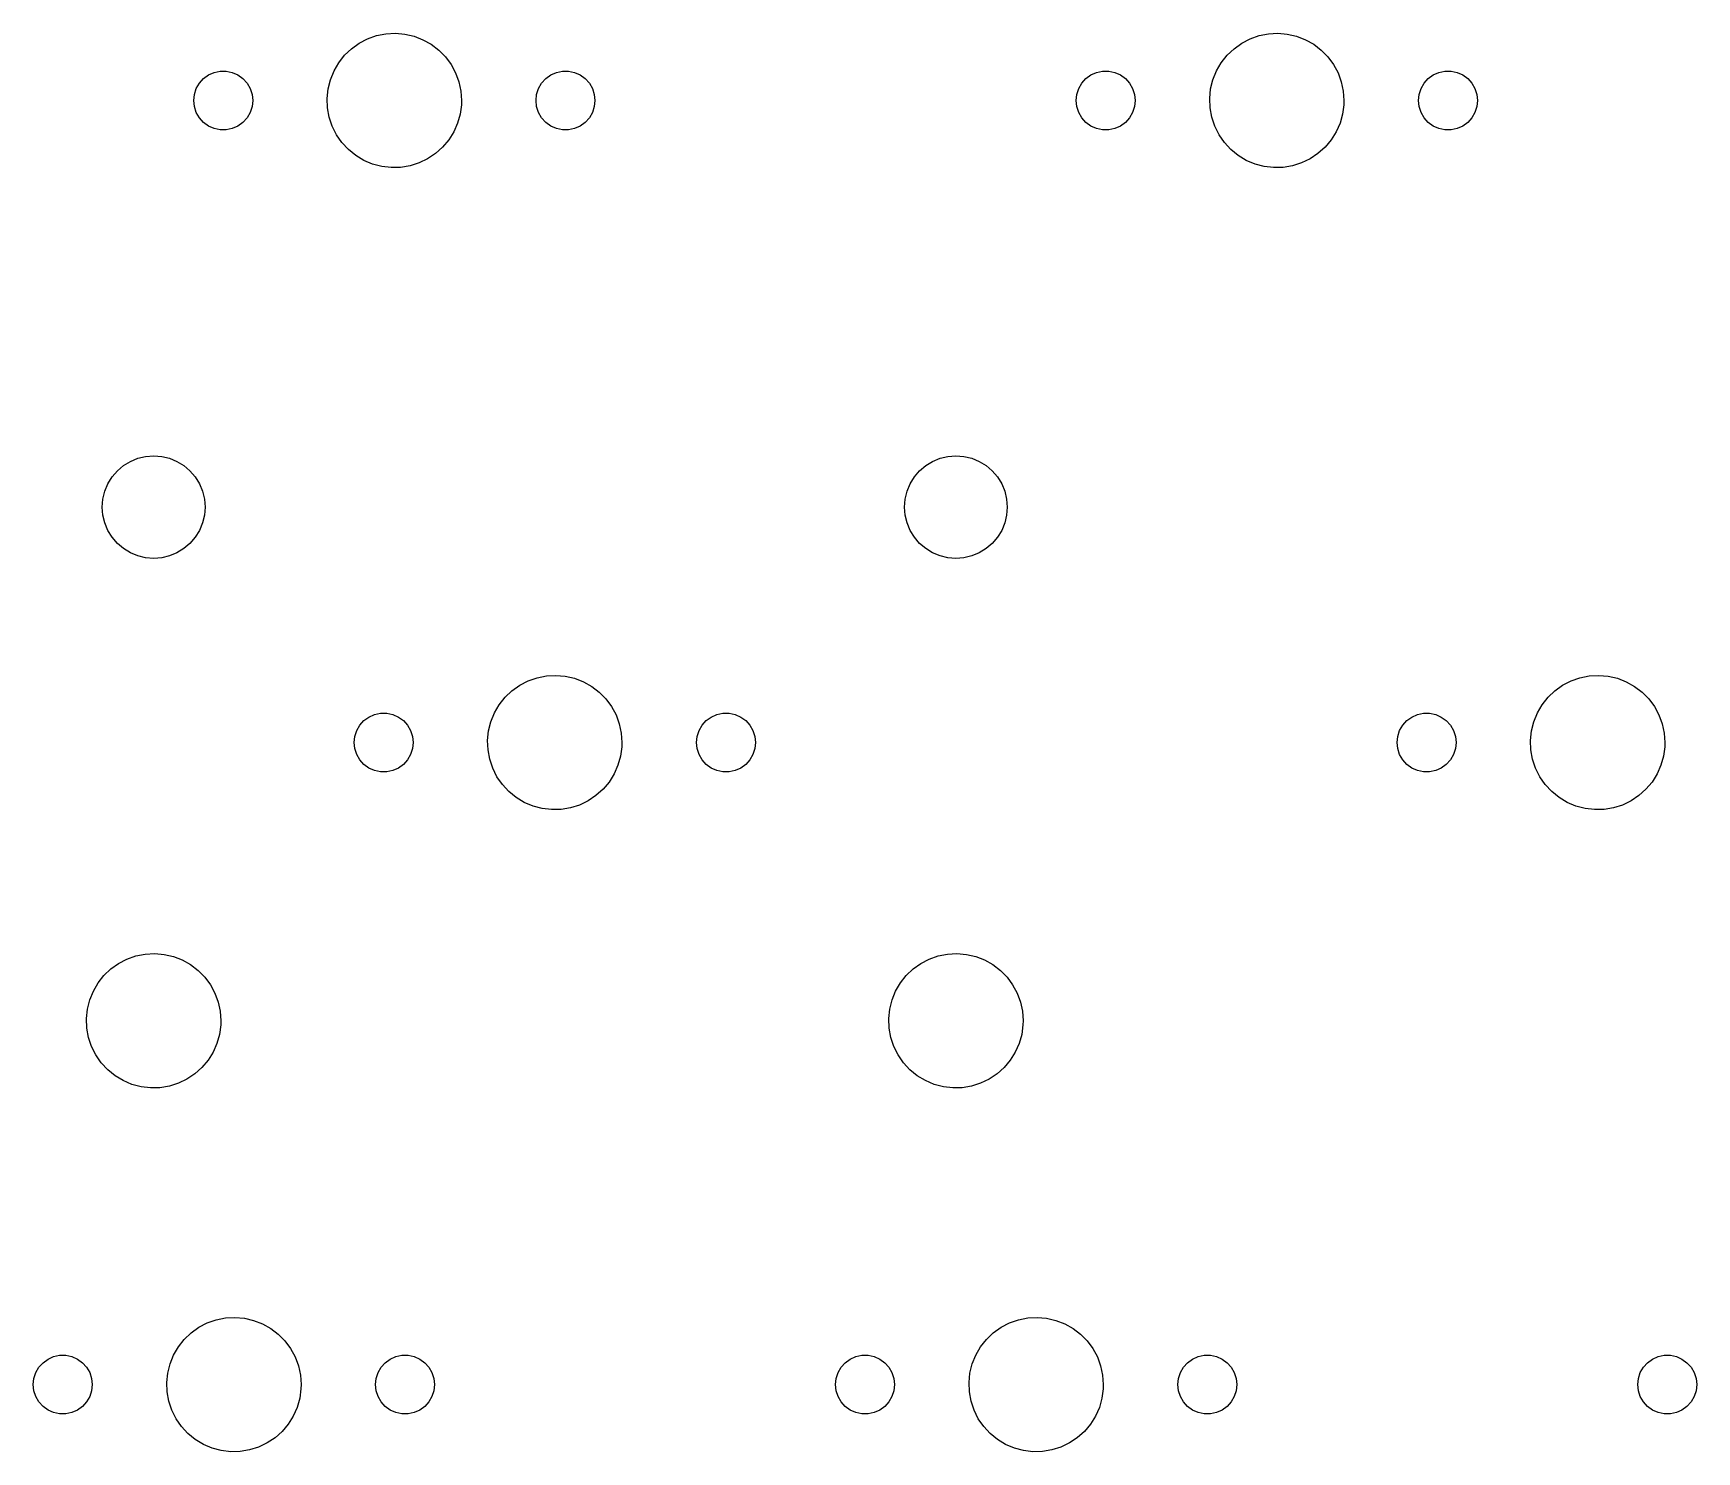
# Model space of a CAD drawing. Extents: x 30 to 427, y -148 to -23.
# Drawn here: x 32.15 to 81.52, y -140.1 to -98.02 of the extents above; entities that cross this region are included whole.
import ezdxf

# ---------------------------------------------------------------- set-up
doc = ezdxf.new("R2010")
doc.units = 0
doc.layers.add('BLACK', color=7, linetype='CONTINUOUS')

msp = doc.modelspace()

# ---------------------------------------------------------------- linework, layer by layer
at = {"layer": 'BLACK', "linetype": 'CONTINUOUS'}
for p, q in [((41.8207, -98.3124), (42.0706, -98.1826)), ((42.0706, -98.1826), (42.3364, -98.0893)), ((42.3364, -98.0893), (42.6126, -98.0343)), ((42.6126, -98.0343), (42.8938, -98.0188)), ((42.8938, -98.0188), (43.1744, -98.0431)), ((43.1744, -98.0431), (43.4488, -98.1067)), ((43.4488, -98.1067), (43.7115, -98.2084)), ((43.7115, -98.2084), (43.9572, -98.346)), ((68.0144, -98.3124), (68.2644, -98.1826)), ((68.2644, -98.1826), (68.5301, -98.0893)), ((68.5301, -98.0893), (68.8063, -98.0343)), ((68.8063, -98.0343), (69.0876, -98.0188)), ((69.0876, -98.0188), (69.3682, -98.0431)), ((69.3682, -98.0431), (69.6425, -98.1067)), ((69.6425, -98.1067), (69.9052, -98.2084)), ((69.9052, -98.2084), (70.1509, -98.346)), ((41.2134, -98.8918), (41.3877, -98.6706)), ((41.3877, -98.6706), (41.5915, -98.4762)), ((41.5915, -98.4762), (41.8207, -98.3124)), ((43.9572, -98.346), (44.1811, -98.5169)), ((44.1811, -98.5169), (44.3787, -98.7176)), ((44.3787, -98.7176), (44.546, -98.9441)), ((67.4071, -98.8918), (67.5815, -98.6706)), ((67.5815, -98.6706), (67.7853, -98.4762)), ((67.7853, -98.4762), (68.0144, -98.3124)), ((70.1509, -98.346), (70.3748, -98.5169)), ((70.3748, -98.5169), (70.5724, -98.7176)), ((70.5724, -98.7176), (70.7398, -98.9441)), ((37.345, -99.2547), (37.5121, -99.1803)), ((37.5121, -99.1803), (37.691, -99.1423)), ((37.691, -99.1423), (37.874, -99.1423)), ((37.874, -99.1423), (38.0529, -99.1803)), ((38.0529, -99.1803), (38.22, -99.2547)), ((40.9662, -99.3964), (41.0719, -99.1353)), ((41.0719, -99.1353), (41.2134, -98.8918)), ((44.546, -98.9441), (44.6797, -99.192)), ((44.6797, -99.192), (44.7772, -99.4562)), ((47.505, -99.2547), (47.6721, -99.1803)), ((47.6721, -99.1803), (47.851, -99.1423)), ((47.851, -99.1423), (48.034, -99.1423)), ((48.034, -99.1423), (48.2129, -99.1803)), ((48.2129, -99.1803), (48.38, -99.2547)), ((63.5388, -99.2547), (63.7059, -99.1803)), ((63.7059, -99.1803), (63.8848, -99.1423)), ((63.8848, -99.1423), (64.0677, -99.1423)), ((64.0677, -99.1423), (64.2466, -99.1803)), ((64.2466, -99.1803), (64.4137, -99.2547)), ((67.1599, -99.3964), (67.2657, -99.1353)), ((67.2657, -99.1353), (67.4071, -98.8918)), ((70.7398, -98.9441), (70.8735, -99.192)), ((70.8735, -99.192), (70.971, -99.4562)), ((73.6987, -99.2547), (73.8659, -99.1803)), ((73.8659, -99.1803), (74.0448, -99.1423)), ((74.0448, -99.1423), (74.2277, -99.1423)), ((74.2277, -99.1423), (74.4066, -99.1803)), ((74.4066, -99.1803), (74.5737, -99.2547)), ((36.9266, -99.8306), (36.9831, -99.6566)), ((36.9831, -99.6566), (37.0746, -99.4982)), ((37.0746, -99.4982), (37.197, -99.3622)), ((37.197, -99.3622), (37.345, -99.2547)), ((38.22, -99.2547), (38.368, -99.3622)), ((38.368, -99.3622), (38.4904, -99.4982)), ((38.4904, -99.4982), (38.5819, -99.6566)), ((38.5819, -99.6566), (38.6384, -99.8306)), ((40.8696, -99.9499), (40.8983, -99.6697)), ((40.8983, -99.6697), (40.9662, -99.3964)), ((44.7772, -99.4562), (44.8365, -99.7316)), ((44.8365, -99.7316), (44.8564, -100.012)), ((47.0866, -99.8306), (47.1431, -99.6566)), ((47.1431, -99.6566), (47.2346, -99.4982)), ((47.2346, -99.4982), (47.357, -99.3622)), ((47.357, -99.3622), (47.505, -99.2547)), ((48.38, -99.2547), (48.528, -99.3622)), ((48.528, -99.3622), (48.6504, -99.4982)), ((48.6504, -99.4982), (48.7419, -99.6566)), ((48.7419, -99.6566), (48.7984, -99.8306)), ((63.1204, -99.8306), (63.1769, -99.6566)), ((63.1769, -99.6566), (63.2684, -99.4982)), ((63.2684, -99.4982), (63.3908, -99.3622)), ((63.3908, -99.3622), (63.5388, -99.2547)), ((64.4137, -99.2547), (64.5617, -99.3622)), ((64.5617, -99.3622), (64.6841, -99.4982)), ((64.6841, -99.4982), (64.7756, -99.6566)), ((64.7756, -99.6566), (64.8321, -99.8306)), ((67.0633, -99.9499), (67.092, -99.6697)), ((67.092, -99.6697), (67.1599, -99.3964)), ((70.971, -99.4562), (71.0303, -99.7316)), ((71.0303, -99.7316), (71.0502, -100.012)), ((73.2804, -99.8306), (73.3369, -99.6566)), ((73.3369, -99.6566), (73.4284, -99.4982)), ((73.4284, -99.4982), (73.5508, -99.3622)), ((73.5508, -99.3622), (73.6987, -99.2547)), ((74.5737, -99.2547), (74.7217, -99.3622)), ((74.7217, -99.3622), (74.8441, -99.4982)), ((74.8441, -99.4982), (74.9356, -99.6566)), ((74.9356, -99.6566), (74.9921, -99.8306)), ((36.9075, -100.012), (36.9266, -99.8306)), ((36.9266, -100.194), (36.9075, -100.012)), ((36.9831, -100.368), (36.9266, -100.194)), ((38.6384, -100.194), (38.5819, -100.368)), ((38.6384, -99.8306), (38.6575, -100.012)), ((38.6575, -100.012), (38.6384, -100.194)), ((40.8806, -100.231), (40.8696, -99.9499)), ((40.9312, -100.508), (40.8806, -100.231)), ((44.8525, -100.138), (44.815, -100.417)), ((44.8564, -100.012), (44.8525, -100.138)), ((47.0675, -100.012), (47.0866, -99.8306)), ((47.0866, -100.194), (47.0675, -100.012)), ((47.1431, -100.368), (47.0866, -100.194)), ((48.7984, -100.194), (48.7419, -100.368)), ((48.7984, -99.8306), (48.8175, -100.012)), ((48.8175, -100.012), (48.7984, -100.194)), ((63.1013, -100.012), (63.1204, -99.8306)), ((63.1204, -100.194), (63.1013, -100.012)), ((63.1769, -100.368), (63.1204, -100.194)), ((64.8321, -100.194), (64.7756, -100.368)), ((64.8321, -99.8306), (64.8512, -100.012)), ((64.8512, -100.012), (64.8321, -100.194)), ((67.0744, -100.231), (67.0633, -99.9499)), ((67.125, -100.508), (67.0744, -100.231)), ((71.0462, -100.138), (71.0087, -100.417)), ((71.0502, -100.012), (71.0462, -100.138)), ((73.2612, -100.012), (73.2804, -99.8306)), ((73.2804, -100.194), (73.2612, -100.012)), ((73.3369, -100.368), (73.2804, -100.194)), ((74.9921, -100.194), (74.9356, -100.368)), ((74.9921, -99.8306), (75.0112, -100.012)), ((75.0112, -100.012), (74.9921, -100.194)), ((37.0746, -100.527), (36.9831, -100.368)), ((37.197, -100.663), (37.0746, -100.527)), ((37.345, -100.77), (37.197, -100.663)), ((38.368, -100.663), (38.22, -100.77)), ((38.4904, -100.527), (38.368, -100.663)), ((38.5819, -100.368), (38.4904, -100.527)), ((41.0204, -100.776), (40.9312, -100.508)), ((44.7385, -100.688), (44.6246, -100.946)), ((44.815, -100.417), (44.7385, -100.688)), ((47.2346, -100.527), (47.1431, -100.368)), ((47.357, -100.663), (47.2346, -100.527)), ((47.505, -100.77), (47.357, -100.663)), ((48.528, -100.663), (48.38, -100.77)), ((48.6504, -100.527), (48.528, -100.663)), ((48.7419, -100.368), (48.6504, -100.527)), ((63.2684, -100.527), (63.1769, -100.368)), ((63.3908, -100.663), (63.2684, -100.527)), ((63.5388, -100.77), (63.3908, -100.663)), ((64.5617, -100.663), (64.4137, -100.77)), ((64.6841, -100.527), (64.5617, -100.663)), ((64.7756, -100.368), (64.6841, -100.527)), ((67.2141, -100.776), (67.125, -100.508)), ((70.9323, -100.688), (70.8184, -100.946)), ((71.0087, -100.417), (70.9323, -100.688)), ((73.4284, -100.527), (73.3369, -100.368)), ((73.5508, -100.663), (73.4284, -100.527)), ((73.6987, -100.77), (73.5508, -100.663)), ((74.7217, -100.663), (74.5737, -100.77)), ((74.8441, -100.527), (74.7217, -100.663)), ((74.9356, -100.368), (74.8441, -100.527)), ((37.5121, -100.845), (37.345, -100.77)), ((37.691, -100.883), (37.5121, -100.845)), ((37.874, -100.883), (37.691, -100.883)), ((38.0529, -100.845), (37.874, -100.883)), ((38.22, -100.77), (38.0529, -100.845)), ((41.1463, -101.027), (41.0204, -100.776)), ((41.3064, -101.259), (41.1463, -101.027)), ((44.4756, -101.184), (44.2944, -101.4)), ((44.6246, -100.946), (44.4756, -101.184)), ((47.6721, -100.845), (47.505, -100.77)), ((47.851, -100.883), (47.6721, -100.845)), ((48.034, -100.883), (47.851, -100.883)), ((48.2129, -100.845), (48.034, -100.883)), ((48.38, -100.77), (48.2129, -100.845)), ((63.7059, -100.845), (63.5388, -100.77)), ((63.8848, -100.883), (63.7059, -100.845)), ((64.0677, -100.883), (63.8848, -100.883)), ((64.2466, -100.845), (64.0677, -100.883)), ((64.4137, -100.77), (64.2466, -100.845)), ((67.34, -101.027), (67.2141, -100.776)), ((67.5001, -101.259), (67.34, -101.027)), ((70.6693, -101.184), (70.4881, -101.4)), ((70.8184, -100.946), (70.6693, -101.184)), ((73.8659, -100.845), (73.6987, -100.77)), ((74.0448, -100.883), (73.8659, -100.845)), ((74.2277, -100.883), (74.0448, -100.883)), ((74.4066, -100.845), (74.2277, -100.883)), ((74.5737, -100.77), (74.4066, -100.845)), ((41.4976, -101.466), (41.3064, -101.259)), ((41.716, -101.644), (41.4976, -101.466)), ((41.9573, -101.789), (41.716, -101.644)), ((44.0846, -101.588), (43.8504, -101.744)), ((44.2944, -101.4), (44.0846, -101.588)), ((67.6913, -101.466), (67.5001, -101.259)), ((67.9097, -101.644), (67.6913, -101.466)), ((68.151, -101.789), (67.9097, -101.644)), ((70.2783, -101.588), (70.0441, -101.744)), ((70.4881, -101.4), (70.2783, -101.588)), ((42.2166, -101.899), (41.9573, -101.789)), ((42.4889, -101.971), (42.2166, -101.899)), ((42.7686, -102.004), (42.4889, -101.971)), ((43.0501, -101.998), (42.7686, -102.004)), ((43.328, -101.951), (43.0501, -101.998)), ((43.5965, -101.866), (43.328, -101.951)), ((43.8504, -101.744), (43.5965, -101.866)), ((68.4104, -101.899), (68.151, -101.789)), ((68.6826, -101.971), (68.4104, -101.899)), ((68.9623, -102.004), (68.6826, -101.971)), ((69.2439, -101.998), (68.9623, -102.004)), ((69.5217, -101.951), (69.2439, -101.998)), ((69.7903, -101.866), (69.5217, -101.951)), ((70.0441, -101.744), (69.7903, -101.866)), ((35.2478, -110.628), (35.4803, -110.572)), ((35.4803, -110.572), (35.7188, -110.553)), ((35.7188, -110.553), (35.9572, -110.572)), ((35.9572, -110.572), (36.1897, -110.628)), ((59.0603, -110.628), (59.2928, -110.572)), ((59.2928, -110.572), (59.5312, -110.553)), ((59.5312, -110.553), (59.7697, -110.572)), ((59.7697, -110.572), (60.0022, -110.628)), ((34.4858, -111.182), (34.6411, -111)), ((34.6411, -111), (34.823, -110.845)), ((34.823, -110.845), (35.0269, -110.72)), ((35.0269, -110.72), (35.2478, -110.628)), ((36.1897, -110.628), (36.4106, -110.72)), ((36.4106, -110.72), (36.6145, -110.845)), ((36.6145, -110.845), (36.7964, -111)), ((36.7964, -111), (36.9517, -111.182)), ((58.2983, -111.182), (58.4536, -111)), ((58.4536, -111), (58.6355, -110.845)), ((58.6355, -110.845), (58.8394, -110.72)), ((58.8394, -110.72), (59.0603, -110.628)), ((60.0022, -110.628), (60.2231, -110.72)), ((60.2231, -110.72), (60.427, -110.845)), ((60.427, -110.845), (60.6089, -111)), ((60.6089, -111), (60.7642, -111.182)), ((34.2693, -111.607), (34.3609, -111.386)), ((34.3609, -111.386), (34.4858, -111.182)), ((36.9517, -111.182), (37.0766, -111.386)), ((37.0766, -111.386), (37.1682, -111.607)), ((58.0818, -111.607), (58.1734, -111.386)), ((58.1734, -111.386), (58.2983, -111.182)), ((60.7642, -111.182), (60.8891, -111.386)), ((60.8891, -111.386), (60.9807, -111.607)), ((34.1947, -112.078), (34.2135, -111.839)), ((34.2135, -112.316), (34.1947, -112.078)), ((34.2135, -111.839), (34.2693, -111.607)), ((37.1682, -111.607), (37.224, -111.839)), ((37.224, -111.839), (37.2428, -112.078)), ((37.2428, -112.078), (37.224, -112.316)), ((58.0072, -112.078), (58.026, -111.839)), ((58.026, -112.316), (58.0072, -112.078)), ((58.026, -111.839), (58.0818, -111.607)), ((60.9807, -111.607), (61.0365, -111.839)), ((61.0365, -111.839), (61.0552, -112.078)), ((61.0552, -112.078), (61.0365, -112.316)), ((34.2693, -112.548), (34.2135, -112.316)), ((34.3609, -112.769), (34.2693, -112.548)), ((37.1682, -112.548), (37.0766, -112.769)), ((37.224, -112.316), (37.1682, -112.548)), ((58.0818, -112.548), (58.026, -112.316)), ((58.1734, -112.769), (58.0818, -112.548)), ((60.9807, -112.548), (60.8891, -112.769)), ((61.0365, -112.316), (60.9807, -112.548)), ((34.4858, -112.973), (34.3609, -112.769)), ((34.6411, -113.155), (34.4858, -112.973)), ((36.9517, -112.973), (36.7964, -113.155)), ((37.0766, -112.769), (36.9517, -112.973)), ((58.2983, -112.973), (58.1734, -112.769)), ((58.4536, -113.155), (58.2983, -112.973)), ((60.7642, -112.973), (60.6089, -113.155)), ((60.8891, -112.769), (60.7642, -112.973)), ((34.823, -113.31), (34.6411, -113.155)), ((35.0269, -113.435), (34.823, -113.31)), ((35.2478, -113.527), (35.0269, -113.435)), ((35.4803, -113.583), (35.2478, -113.527)), ((36.1897, -113.527), (35.9572, -113.583)), ((36.4106, -113.435), (36.1897, -113.527)), ((36.6145, -113.31), (36.4106, -113.435)), ((36.7964, -113.155), (36.6145, -113.31)), ((58.6355, -113.31), (58.4536, -113.155)), ((58.8394, -113.435), (58.6355, -113.31)), ((59.0603, -113.527), (58.8394, -113.435)), ((59.2928, -113.583), (59.0603, -113.527)), ((60.0022, -113.527), (59.7697, -113.583)), ((60.2231, -113.435), (60.0022, -113.527)), ((60.427, -113.31), (60.2231, -113.435)), ((60.6089, -113.155), (60.427, -113.31)), ((35.7188, -113.602), (35.4803, -113.583)), ((35.9572, -113.583), (35.7188, -113.602)), ((59.5312, -113.602), (59.2928, -113.583)), ((59.7697, -113.583), (59.5312, -113.602)), ((46.354, -117.526), (46.5832, -117.362)), ((46.5832, -117.362), (46.8331, -117.233)), ((46.8331, -117.233), (47.0989, -117.139)), ((47.0989, -117.139), (47.3751, -117.084)), ((47.3751, -117.084), (47.6563, -117.069)), ((47.6563, -117.069), (47.9369, -117.093)), ((47.9369, -117.093), (48.2113, -117.157)), ((48.2113, -117.157), (48.474, -117.258)), ((48.474, -117.258), (48.7197, -117.396)), ((48.7197, -117.396), (48.9436, -117.567)), ((77.3103, -117.526), (77.5394, -117.362)), ((77.5394, -117.362), (77.7894, -117.233)), ((77.7894, -117.233), (78.0551, -117.139)), ((78.0551, -117.139), (78.3313, -117.084)), ((78.3313, -117.084), (78.6126, -117.069)), ((78.6126, -117.069), (78.8932, -117.093)), ((78.8932, -117.093), (79.1675, -117.157)), ((79.1675, -117.157), (79.4302, -117.258)), ((79.4302, -117.258), (79.6759, -117.396)), ((79.6759, -117.396), (79.8998, -117.567)), ((45.8344, -118.185), (45.9759, -117.942)), ((45.9759, -117.942), (46.1502, -117.721)), ((46.1502, -117.721), (46.354, -117.526)), ((48.9436, -117.567), (49.1412, -117.768)), ((49.1412, -117.768), (49.3085, -117.994)), ((49.3085, -117.994), (49.4422, -118.242)), ((76.7907, -118.185), (76.9321, -117.942)), ((76.9321, -117.942), (77.1065, -117.721)), ((77.1065, -117.721), (77.3103, -117.526)), ((79.8998, -117.567), (80.0974, -117.768)), ((80.0974, -117.768), (80.2648, -117.994)), ((80.2648, -117.994), (80.3985, -118.242)), ((41.8371, -118.548), (41.9595, -118.412)), ((41.9595, -118.412), (42.1075, -118.305)), ((42.1075, -118.305), (42.2746, -118.23)), ((42.2746, -118.23), (42.4535, -118.192)), ((42.4535, -118.192), (42.6365, -118.192)), ((42.6365, -118.192), (42.8154, -118.23)), ((42.8154, -118.23), (42.9825, -118.305)), ((42.9825, -118.305), (43.1305, -118.412)), ((43.1305, -118.412), (43.2529, -118.548)), ((45.6608, -118.72), (45.7287, -118.446)), ((45.7287, -118.446), (45.8344, -118.185)), ((49.4422, -118.242), (49.5397, -118.506)), ((51.9971, -118.548), (52.1195, -118.412)), ((52.1195, -118.412), (52.2675, -118.305)), ((52.2675, -118.305), (52.4346, -118.23)), ((52.4346, -118.23), (52.6135, -118.192)), ((52.6135, -118.192), (52.7965, -118.192)), ((52.7965, -118.192), (52.9754, -118.23)), ((52.9754, -118.23), (53.1425, -118.305)), ((53.1425, -118.305), (53.2905, -118.412)), ((53.2905, -118.412), (53.4129, -118.548)), ((72.7934, -118.548), (72.9158, -118.412)), ((72.9158, -118.412), (73.0637, -118.305)), ((73.0637, -118.305), (73.2309, -118.23)), ((73.2309, -118.23), (73.4098, -118.192)), ((73.4098, -118.192), (73.5927, -118.192)), ((73.5927, -118.192), (73.7716, -118.23)), ((73.7716, -118.23), (73.9387, -118.305)), ((73.9387, -118.305), (74.0867, -118.412)), ((74.0867, -118.412), (74.2091, -118.548)), ((76.617, -118.72), (76.6849, -118.446)), ((76.6849, -118.446), (76.7907, -118.185)), ((80.3985, -118.242), (80.496, -118.506)), ((41.67, -119.062), (41.6891, -118.881)), ((41.6891, -118.881), (41.7456, -118.707)), ((41.7456, -118.707), (41.8371, -118.548)), ((43.2529, -118.548), (43.3444, -118.707)), ((43.3444, -118.707), (43.4009, -118.881)), ((43.4009, -118.881), (43.42, -119.062)), ((45.6321, -119), (45.6608, -118.72)), ((49.5397, -118.506), (49.599, -118.782)), ((49.599, -118.782), (49.6189, -119.062)), ((51.83, -119.062), (51.8491, -118.881)), ((51.8491, -118.881), (51.9056, -118.707)), ((51.9056, -118.707), (51.9971, -118.548)), ((53.4129, -118.548), (53.5044, -118.707)), ((53.5044, -118.707), (53.5609, -118.881)), ((53.5609, -118.881), (53.58, -119.062)), ((72.6262, -119.062), (72.6454, -118.881)), ((72.6454, -118.881), (72.7019, -118.707)), ((72.7019, -118.707), (72.7934, -118.548)), ((74.2091, -118.548), (74.3006, -118.707)), ((74.3006, -118.707), (74.3571, -118.881)), ((74.3571, -118.881), (74.3762, -119.062)), ((76.5883, -119), (76.617, -118.72)), ((80.496, -118.506), (80.5553, -118.782)), ((80.5553, -118.782), (80.5751, -119.062)), ((41.6891, -119.244), (41.67, -119.062)), ((41.7456, -119.418), (41.6891, -119.244)), ((41.8371, -119.577), (41.7456, -119.418)), ((43.3444, -119.418), (43.2529, -119.577)), ((43.4009, -119.244), (43.3444, -119.418)), ((43.42, -119.062), (43.4009, -119.244)), ((45.6431, -119.281), (45.6321, -119)), ((45.6937, -119.558), (45.6431, -119.281)), ((49.5775, -119.467), (49.501, -119.738)), ((49.615, -119.188), (49.5775, -119.467)), ((49.6189, -119.062), (49.615, -119.188)), ((51.8491, -119.244), (51.83, -119.062)), ((51.9056, -119.418), (51.8491, -119.244)), ((51.9971, -119.577), (51.9056, -119.418)), ((53.5044, -119.418), (53.4129, -119.577)), ((53.5609, -119.244), (53.5044, -119.418)), ((53.58, -119.062), (53.5609, -119.244)), ((72.6454, -119.244), (72.6262, -119.062)), ((72.7019, -119.418), (72.6454, -119.244)), ((72.7934, -119.577), (72.7019, -119.418)), ((74.3006, -119.418), (74.2091, -119.577)), ((74.3571, -119.244), (74.3006, -119.418)), ((74.3762, -119.062), (74.3571, -119.244)), ((76.5994, -119.281), (76.5883, -119)), ((76.65, -119.558), (76.5994, -119.281)), ((80.5337, -119.467), (80.4573, -119.738)), ((80.5712, -119.188), (80.5337, -119.467)), ((80.5751, -119.062), (80.5712, -119.188)), ((41.9595, -119.713), (41.8371, -119.577)), ((42.1075, -119.82), (41.9595, -119.713)), ((42.2746, -119.895), (42.1075, -119.82)), ((42.4535, -119.933), (42.2746, -119.895)), ((42.6365, -119.933), (42.4535, -119.933)), ((42.8154, -119.895), (42.6365, -119.933)), ((42.9825, -119.82), (42.8154, -119.895)), ((43.1305, -119.713), (42.9825, -119.82)), ((43.2529, -119.577), (43.1305, -119.713)), ((45.7829, -119.826), (45.6937, -119.558)), ((45.9088, -120.077), (45.7829, -119.826)), ((49.501, -119.738), (49.3871, -119.996)), ((52.1195, -119.713), (51.9971, -119.577)), ((52.2675, -119.82), (52.1195, -119.713)), ((52.4346, -119.895), (52.2675, -119.82)), ((52.6135, -119.933), (52.4346, -119.895)), ((52.7965, -119.933), (52.6135, -119.933)), ((52.9754, -119.895), (52.7965, -119.933)), ((53.1425, -119.82), (52.9754, -119.895)), ((53.2905, -119.713), (53.1425, -119.82)), ((53.4129, -119.577), (53.2905, -119.713)), ((72.9158, -119.713), (72.7934, -119.577)), ((73.0637, -119.82), (72.9158, -119.713)), ((73.2309, -119.895), (73.0637, -119.82)), ((73.4098, -119.933), (73.2309, -119.895)), ((73.5927, -119.933), (73.4098, -119.933)), ((73.7716, -119.895), (73.5927, -119.933)), ((73.9387, -119.82), (73.7716, -119.895)), ((74.0867, -119.713), (73.9387, -119.82)), ((74.2091, -119.577), (74.0867, -119.713)), ((76.7391, -119.826), (76.65, -119.558)), ((76.865, -120.077), (76.7391, -119.826)), ((80.4573, -119.738), (80.3434, -119.996)), ((46.0689, -120.309), (45.9088, -120.077)), ((46.2601, -120.516), (46.0689, -120.309)), ((49.0569, -120.45), (48.8471, -120.638)), ((49.2381, -120.234), (49.0569, -120.45)), ((49.3871, -119.996), (49.2381, -120.234)), ((77.0251, -120.309), (76.865, -120.077)), ((77.2163, -120.516), (77.0251, -120.309)), ((80.0131, -120.45), (79.8033, -120.638)), ((80.1943, -120.234), (80.0131, -120.45)), ((80.3434, -119.996), (80.1943, -120.234)), ((46.4785, -120.694), (46.2601, -120.516)), ((46.7198, -120.839), (46.4785, -120.694)), ((46.9791, -120.949), (46.7198, -120.839)), ((47.2514, -121.021), (46.9791, -120.949)), ((48.359, -120.916), (48.0905, -121.001)), ((48.6129, -120.794), (48.359, -120.916)), ((48.8471, -120.638), (48.6129, -120.794)), ((77.4347, -120.694), (77.2163, -120.516)), ((77.676, -120.839), (77.4347, -120.694)), ((77.9354, -120.949), (77.676, -120.839)), ((78.2076, -121.021), (77.9354, -120.949)), ((79.3153, -120.916), (79.0467, -121.001)), ((79.5691, -120.794), (79.3153, -120.916)), ((79.8033, -120.638), (79.5691, -120.794)), ((47.5311, -121.054), (47.2514, -121.021)), ((47.8126, -121.048), (47.5311, -121.054)), ((48.0905, -121.001), (47.8126, -121.048)), ((78.4873, -121.054), (78.2076, -121.021)), ((78.7689, -121.048), (78.4873, -121.054)), ((79.0467, -121.001), (78.7689, -121.048)), ((34.9269, -125.488), (35.1926, -125.394)), ((35.1926, -125.394), (35.4688, -125.339)), ((35.4688, -125.339), (35.7501, -125.324)), ((35.7501, -125.324), (36.0307, -125.348)), ((36.0307, -125.348), (36.305, -125.412)), ((36.305, -125.412), (36.5677, -125.513)), ((58.7394, -125.488), (59.0051, -125.394)), ((59.0051, -125.394), (59.2813, -125.339)), ((59.2813, -125.339), (59.5626, -125.324)), ((59.5626, -125.324), (59.8432, -125.348)), ((59.8432, -125.348), (60.1175, -125.412)), ((60.1175, -125.412), (60.3802, -125.513)), ((34.244, -125.976), (34.4478, -125.781)), ((34.4478, -125.781), (34.6769, -125.617)), ((34.6769, -125.617), (34.9269, -125.488)), ((36.5677, -125.513), (36.8134, -125.651)), ((36.8134, -125.651), (37.0373, -125.822)), ((37.0373, -125.822), (37.2349, -126.023)), ((58.0565, -125.976), (58.2603, -125.781)), ((58.2603, -125.781), (58.4894, -125.617)), ((58.4894, -125.617), (58.7394, -125.488)), ((60.3802, -125.513), (60.6259, -125.651)), ((60.6259, -125.651), (60.8498, -125.822)), ((60.8498, -125.822), (61.0474, -126.023)), ((33.9282, -126.44), (34.0696, -126.197)), ((34.0696, -126.197), (34.244, -125.976)), ((37.2349, -126.023), (37.4023, -126.249)), ((37.4023, -126.249), (37.536, -126.497)), ((57.7407, -126.44), (57.8821, -126.197)), ((57.8821, -126.197), (58.0565, -125.976)), ((61.0474, -126.023), (61.2148, -126.249)), ((61.2148, -126.249), (61.3485, -126.497)), ((33.7545, -126.975), (33.8224, -126.701)), ((33.8224, -126.701), (33.9282, -126.44)), ((37.536, -126.497), (37.6335, -126.761)), ((37.6335, -126.761), (37.6928, -127.037)), ((57.567, -126.975), (57.6349, -126.701)), ((57.6349, -126.701), (57.7407, -126.44)), ((61.3485, -126.497), (61.446, -126.761)), ((61.446, -126.761), (61.5053, -127.037)), ((33.7258, -127.255), (33.7545, -126.975)), ((33.7369, -127.536), (33.7258, -127.255)), ((37.6928, -127.037), (37.7126, -127.317)), ((37.7126, -127.317), (37.7087, -127.443)), ((57.5383, -127.255), (57.567, -126.975)), ((57.5494, -127.536), (57.5383, -127.255)), ((61.5053, -127.037), (61.5251, -127.317)), ((61.5251, -127.317), (61.5212, -127.443)), ((33.7875, -127.813), (33.7369, -127.536)), ((33.8766, -128.081), (33.7875, -127.813)), ((37.6712, -127.722), (37.5948, -127.993)), ((37.7087, -127.443), (37.6712, -127.722)), ((57.6, -127.813), (57.5494, -127.536)), ((57.6891, -128.081), (57.6, -127.813)), ((61.4837, -127.722), (61.4073, -127.993)), ((61.5212, -127.443), (61.4837, -127.722)), ((34.0025, -128.332), (33.8766, -128.081)), ((34.1626, -128.564), (34.0025, -128.332)), ((37.4809, -128.251), (37.3318, -128.489)), ((37.5948, -127.993), (37.4809, -128.251)), ((57.815, -128.332), (57.6891, -128.081)), ((57.9751, -128.564), (57.815, -128.332)), ((61.2934, -128.251), (61.1443, -128.489)), ((61.4073, -127.993), (61.2934, -128.251)), ((34.3538, -128.771), (34.1626, -128.564)), ((34.5722, -128.949), (34.3538, -128.771)), ((37.1506, -128.705), (36.9408, -128.893)), ((37.3318, -128.489), (37.1506, -128.705)), ((58.1663, -128.771), (57.9751, -128.564)), ((58.3847, -128.949), (58.1663, -128.771)), ((60.9631, -128.705), (60.7533, -128.893)), ((61.1443, -128.489), (60.9631, -128.705)), ((34.8135, -129.094), (34.5722, -128.949)), ((35.0729, -129.204), (34.8135, -129.094)), ((35.3451, -129.276), (35.0729, -129.204)), ((35.6248, -129.309), (35.3451, -129.276)), ((35.9064, -129.303), (35.6248, -129.309)), ((36.1842, -129.256), (35.9064, -129.303)), ((36.4528, -129.171), (36.1842, -129.256)), ((36.7066, -129.049), (36.4528, -129.171)), ((36.9408, -128.893), (36.7066, -129.049)), ((58.626, -129.094), (58.3847, -128.949)), ((58.8854, -129.204), (58.626, -129.094)), ((59.1576, -129.276), (58.8854, -129.204)), ((59.4373, -129.309), (59.1576, -129.276)), ((59.7189, -129.303), (59.4373, -129.309)), ((59.9967, -129.256), (59.7189, -129.303)), ((60.2653, -129.171), (59.9967, -129.256)), ((60.5191, -129.049), (60.2653, -129.171)), ((60.7533, -128.893), (60.5191, -129.049)), ((37.3081, -136.283), (37.5739, -136.189)), ((37.5739, -136.189), (37.8501, -136.134)), ((37.8501, -136.134), (38.1313, -136.119)), ((38.1313, -136.119), (38.4119, -136.143)), ((38.4119, -136.143), (38.6863, -136.207)), ((38.6863, -136.207), (38.949, -136.308)), ((61.1206, -136.283), (61.3864, -136.189)), ((61.3864, -136.189), (61.6626, -136.134)), ((61.6626, -136.134), (61.9438, -136.119)), ((61.9438, -136.119), (62.2244, -136.143)), ((62.2244, -136.143), (62.4988, -136.207)), ((62.4988, -136.207), (62.7615, -136.308)), ((36.6253, -136.771), (36.829, -136.576)), ((36.829, -136.576), (37.0582, -136.412)), ((37.0582, -136.412), (37.3081, -136.283)), ((38.949, -136.308), (39.1947, -136.446)), ((39.1947, -136.446), (39.4186, -136.617)), ((39.4186, -136.617), (39.6162, -136.818)), ((60.4377, -136.771), (60.6415, -136.576)), ((60.6415, -136.576), (60.8707, -136.412)), ((60.8707, -136.412), (61.1206, -136.283)), ((62.7615, -136.308), (63.0072, -136.446)), ((63.0072, -136.446), (63.2311, -136.617)), ((63.2311, -136.617), (63.4287, -136.818)), ((32.7496, -137.28), (32.9285, -137.242)), ((32.9285, -137.242), (33.1115, -137.242)), ((33.1115, -137.242), (33.2904, -137.28)), ((36.2037, -137.496), (36.3094, -137.235)), ((36.3094, -137.235), (36.4509, -136.992)), ((36.4509, -136.992), (36.6253, -136.771)), ((39.6162, -136.818), (39.7835, -137.044)), ((39.7835, -137.044), (39.9172, -137.292)), ((42.9096, -137.28), (43.0885, -137.242)), ((43.0885, -137.242), (43.2715, -137.242)), ((43.2715, -137.242), (43.4504, -137.28)), ((56.5621, -137.28), (56.741, -137.242)), ((56.741, -137.242), (56.924, -137.242)), ((56.924, -137.242), (57.1029, -137.28)), ((60.0162, -137.496), (60.1219, -137.235)), ((60.1219, -137.235), (60.2634, -136.992)), ((60.2634, -136.992), (60.4377, -136.771)), ((63.4287, -136.818), (63.596, -137.044)), ((63.596, -137.044), (63.7297, -137.292)), ((66.7221, -137.28), (66.901, -137.242)), ((66.901, -137.242), (67.084, -137.242)), ((67.084, -137.242), (67.2629, -137.28)), ((80.3746, -137.28), (80.5535, -137.242)), ((80.5535, -137.242), (80.7365, -137.242)), ((80.7365, -137.242), (80.9154, -137.28)), ((32.2206, -137.757), (32.3121, -137.598)), ((32.3121, -137.598), (32.4345, -137.462)), ((32.4345, -137.462), (32.5825, -137.355)), ((32.5825, -137.355), (32.7496, -137.28)), ((33.2904, -137.28), (33.4575, -137.355)), ((33.4575, -137.355), (33.6055, -137.462)), ((33.6055, -137.462), (33.7279, -137.598)), ((33.7279, -137.598), (33.8194, -137.757)), ((36.1358, -137.77), (36.2037, -137.496)), ((39.9172, -137.292), (40.0147, -137.556)), ((40.0147, -137.556), (40.074, -137.832)), ((42.3806, -137.757), (42.4721, -137.598)), ((42.4721, -137.598), (42.5945, -137.462)), ((42.5945, -137.462), (42.7425, -137.355)), ((42.7425, -137.355), (42.9096, -137.28)), ((43.4504, -137.28), (43.6175, -137.355)), ((43.6175, -137.355), (43.7655, -137.462)), ((43.7655, -137.462), (43.8879, -137.598)), ((43.8879, -137.598), (43.9794, -137.757)), ((56.0331, -137.757), (56.1246, -137.598)), ((56.1246, -137.598), (56.247, -137.462)), ((56.247, -137.462), (56.395, -137.355)), ((56.395, -137.355), (56.5621, -137.28)), ((57.1029, -137.28), (57.27, -137.355)), ((57.27, -137.355), (57.418, -137.462)), ((57.418, -137.462), (57.5404, -137.598)), ((57.5404, -137.598), (57.6319, -137.757)), ((59.9483, -137.77), (60.0162, -137.496)), ((63.7297, -137.292), (63.8272, -137.556)), ((63.8272, -137.556), (63.8865, -137.832)), ((66.1931, -137.757), (66.2846, -137.598)), ((66.2846, -137.598), (66.407, -137.462)), ((66.407, -137.462), (66.555, -137.355)), ((66.555, -137.355), (66.7221, -137.28)), ((67.2629, -137.28), (67.43, -137.355)), ((67.43, -137.355), (67.578, -137.462)), ((67.578, -137.462), (67.7004, -137.598)), ((67.7004, -137.598), (67.7919, -137.757)), ((79.8456, -137.757), (79.9371, -137.598)), ((79.9371, -137.598), (80.0595, -137.462)), ((80.0595, -137.462), (80.2075, -137.355)), ((80.2075, -137.355), (80.3746, -137.28)), ((80.9154, -137.28), (81.0825, -137.355)), ((81.0825, -137.355), (81.2305, -137.462)), ((81.2305, -137.462), (81.3529, -137.598)), ((81.3529, -137.598), (81.4444, -137.757)), ((32.145, -138.112), (32.1641, -137.931)), ((32.1641, -138.294), (32.145, -138.112)), ((32.1641, -137.931), (32.2206, -137.757)), ((33.8194, -137.757), (33.8759, -137.931)), ((33.8759, -137.931), (33.895, -138.112)), ((33.895, -138.112), (33.8759, -138.294)), ((36.1071, -138.05), (36.1358, -137.77)), ((36.1181, -138.331), (36.1071, -138.05)), ((40.09, -138.238), (40.0525, -138.517)), ((40.074, -137.832), (40.0939, -138.112)), ((40.0939, -138.112), (40.09, -138.238)), ((42.305, -138.112), (42.3241, -137.931)), ((42.3241, -138.294), (42.305, -138.112)), ((42.3241, -137.931), (42.3806, -137.757)), ((43.9794, -137.757), (44.0359, -137.931)), ((44.0359, -137.931), (44.055, -138.112)), ((44.055, -138.112), (44.0359, -138.294)), ((55.9575, -138.112), (55.9766, -137.931)), ((55.9766, -138.294), (55.9575, -138.112)), ((55.9766, -137.931), (56.0331, -137.757)), ((57.6319, -137.757), (57.6884, -137.931)), ((57.6884, -137.931), (57.7075, -138.112)), ((57.7075, -138.112), (57.6884, -138.294)), ((59.9196, -138.05), (59.9483, -137.77)), ((59.9306, -138.331), (59.9196, -138.05)), ((63.9025, -138.238), (63.865, -138.517)), ((63.8865, -137.832), (63.9064, -138.112)), ((63.9064, -138.112), (63.9025, -138.238)), ((66.1175, -138.112), (66.1366, -137.931)), ((66.1366, -138.294), (66.1175, -138.112)), ((66.1366, -137.931), (66.1931, -137.757)), ((67.7919, -137.757), (67.8484, -137.931)), ((67.8484, -137.931), (67.8675, -138.112)), ((67.8675, -138.112), (67.8484, -138.294)), ((79.77, -138.112), (79.7891, -137.931)), ((79.7891, -138.294), (79.77, -138.112)), ((79.7891, -137.931), (79.8456, -137.757)), ((81.4444, -137.757), (81.5009, -137.931)), ((81.5009, -137.931), (81.52, -138.112)), ((81.52, -138.112), (81.5009, -138.294)), ((32.2206, -138.468), (32.1641, -138.294)), ((32.3121, -138.627), (32.2206, -138.468)), ((32.4345, -138.763), (32.3121, -138.627)), ((33.7279, -138.627), (33.6055, -138.763)), ((33.8194, -138.468), (33.7279, -138.627)), ((33.8759, -138.294), (33.8194, -138.468)), ((36.1687, -138.608), (36.1181, -138.331)), ((36.2579, -138.876), (36.1687, -138.608)), ((40.0525, -138.517), (39.976, -138.788)), ((42.3806, -138.468), (42.3241, -138.294)), ((42.4721, -138.627), (42.3806, -138.468)), ((42.5945, -138.763), (42.4721, -138.627)), ((43.8879, -138.627), (43.7655, -138.763)), ((43.9794, -138.468), (43.8879, -138.627)), ((44.0359, -138.294), (43.9794, -138.468)), ((56.0331, -138.468), (55.9766, -138.294)), ((56.1246, -138.627), (56.0331, -138.468)), ((56.247, -138.763), (56.1246, -138.627)), ((57.5404, -138.627), (57.418, -138.763)), ((57.6319, -138.468), (57.5404, -138.627)), ((57.6884, -138.294), (57.6319, -138.468)), ((59.9812, -138.608), (59.9306, -138.331)), ((60.0704, -138.876), (59.9812, -138.608)), ((63.865, -138.517), (63.7885, -138.788)), ((66.1931, -138.468), (66.1366, -138.294)), ((66.2846, -138.627), (66.1931, -138.468)), ((66.407, -138.763), (66.2846, -138.627)), ((67.7004, -138.627), (67.578, -138.763)), ((67.7919, -138.468), (67.7004, -138.627)), ((67.8484, -138.294), (67.7919, -138.468)), ((79.8456, -138.468), (79.7891, -138.294)), ((79.9371, -138.627), (79.8456, -138.468)), ((80.0595, -138.763), (79.9371, -138.627)), ((81.3529, -138.627), (81.2305, -138.763)), ((81.4444, -138.468), (81.3529, -138.627)), ((81.5009, -138.294), (81.4444, -138.468)), ((32.5825, -138.87), (32.4345, -138.763)), ((32.7496, -138.945), (32.5825, -138.87)), ((32.9285, -138.983), (32.7496, -138.945)), ((33.1115, -138.983), (32.9285, -138.983)), ((33.2904, -138.945), (33.1115, -138.983)), ((33.4575, -138.87), (33.2904, -138.945)), ((33.6055, -138.763), (33.4575, -138.87)), ((36.3838, -139.127), (36.2579, -138.876)), ((36.5439, -139.359), (36.3838, -139.127)), ((39.8621, -139.046), (39.7131, -139.284)), ((39.976, -138.788), (39.8621, -139.046)), ((42.7425, -138.87), (42.5945, -138.763)), ((42.9096, -138.945), (42.7425, -138.87)), ((43.0885, -138.983), (42.9096, -138.945)), ((43.2715, -138.983), (43.0885, -138.983)), ((43.4504, -138.945), (43.2715, -138.983)), ((43.6175, -138.87), (43.4504, -138.945)), ((43.7655, -138.763), (43.6175, -138.87)), ((56.395, -138.87), (56.247, -138.763)), ((56.5621, -138.945), (56.395, -138.87)), ((56.741, -138.983), (56.5621, -138.945)), ((56.924, -138.983), (56.741, -138.983)), ((57.1029, -138.945), (56.924, -138.983)), ((57.27, -138.87), (57.1029, -138.945)), ((57.418, -138.763), (57.27, -138.87)), ((60.1963, -139.127), (60.0704, -138.876)), ((60.3564, -139.359), (60.1963, -139.127)), ((63.6746, -139.046), (63.5256, -139.284)), ((63.7885, -138.788), (63.6746, -139.046)), ((66.555, -138.87), (66.407, -138.763)), ((66.7221, -138.945), (66.555, -138.87)), ((66.901, -138.983), (66.7221, -138.945)), ((67.084, -138.983), (66.901, -138.983)), ((67.2629, -138.945), (67.084, -138.983)), ((67.43, -138.87), (67.2629, -138.945)), ((67.578, -138.763), (67.43, -138.87)), ((80.2075, -138.87), (80.0595, -138.763)), ((80.3746, -138.945), (80.2075, -138.87)), ((80.5535, -138.983), (80.3746, -138.945)), ((80.7365, -138.983), (80.5535, -138.983)), ((80.9154, -138.945), (80.7365, -138.983)), ((81.0825, -138.87), (80.9154, -138.945)), ((81.2305, -138.763), (81.0825, -138.87)), ((36.7351, -139.566), (36.5439, -139.359)), ((36.9535, -139.744), (36.7351, -139.566)), ((39.3221, -139.688), (39.0879, -139.844)), ((39.5319, -139.5), (39.3221, -139.688)), ((39.7131, -139.284), (39.5319, -139.5)), ((60.5476, -139.566), (60.3564, -139.359)), ((60.766, -139.744), (60.5476, -139.566)), ((63.1346, -139.688), (62.9004, -139.844)), ((63.3444, -139.5), (63.1346, -139.688)), ((63.5256, -139.284), (63.3444, -139.5)), ((37.1948, -139.889), (36.9535, -139.744)), ((37.4541, -139.999), (37.1948, -139.889)), ((37.7264, -140.071), (37.4541, -139.999)), ((38.0061, -140.104), (37.7264, -140.071)), ((38.2876, -140.098), (38.0061, -140.104)), ((38.5655, -140.051), (38.2876, -140.098)), ((38.834, -139.966), (38.5655, -140.051)), ((39.0879, -139.844), (38.834, -139.966)), ((61.0073, -139.889), (60.766, -139.744)), ((61.2666, -139.999), (61.0073, -139.889)), ((61.5389, -140.071), (61.2666, -139.999)), ((61.8186, -140.104), (61.5389, -140.071)), ((62.1001, -140.098), (61.8186, -140.104)), ((62.378, -140.051), (62.1001, -140.098)), ((62.6465, -139.966), (62.378, -140.051)), ((62.9004, -139.844), (62.6465, -139.966))]:
    msp.add_line(p, q, dxfattribs=at)

doc.saveas('drawing.dxf')
